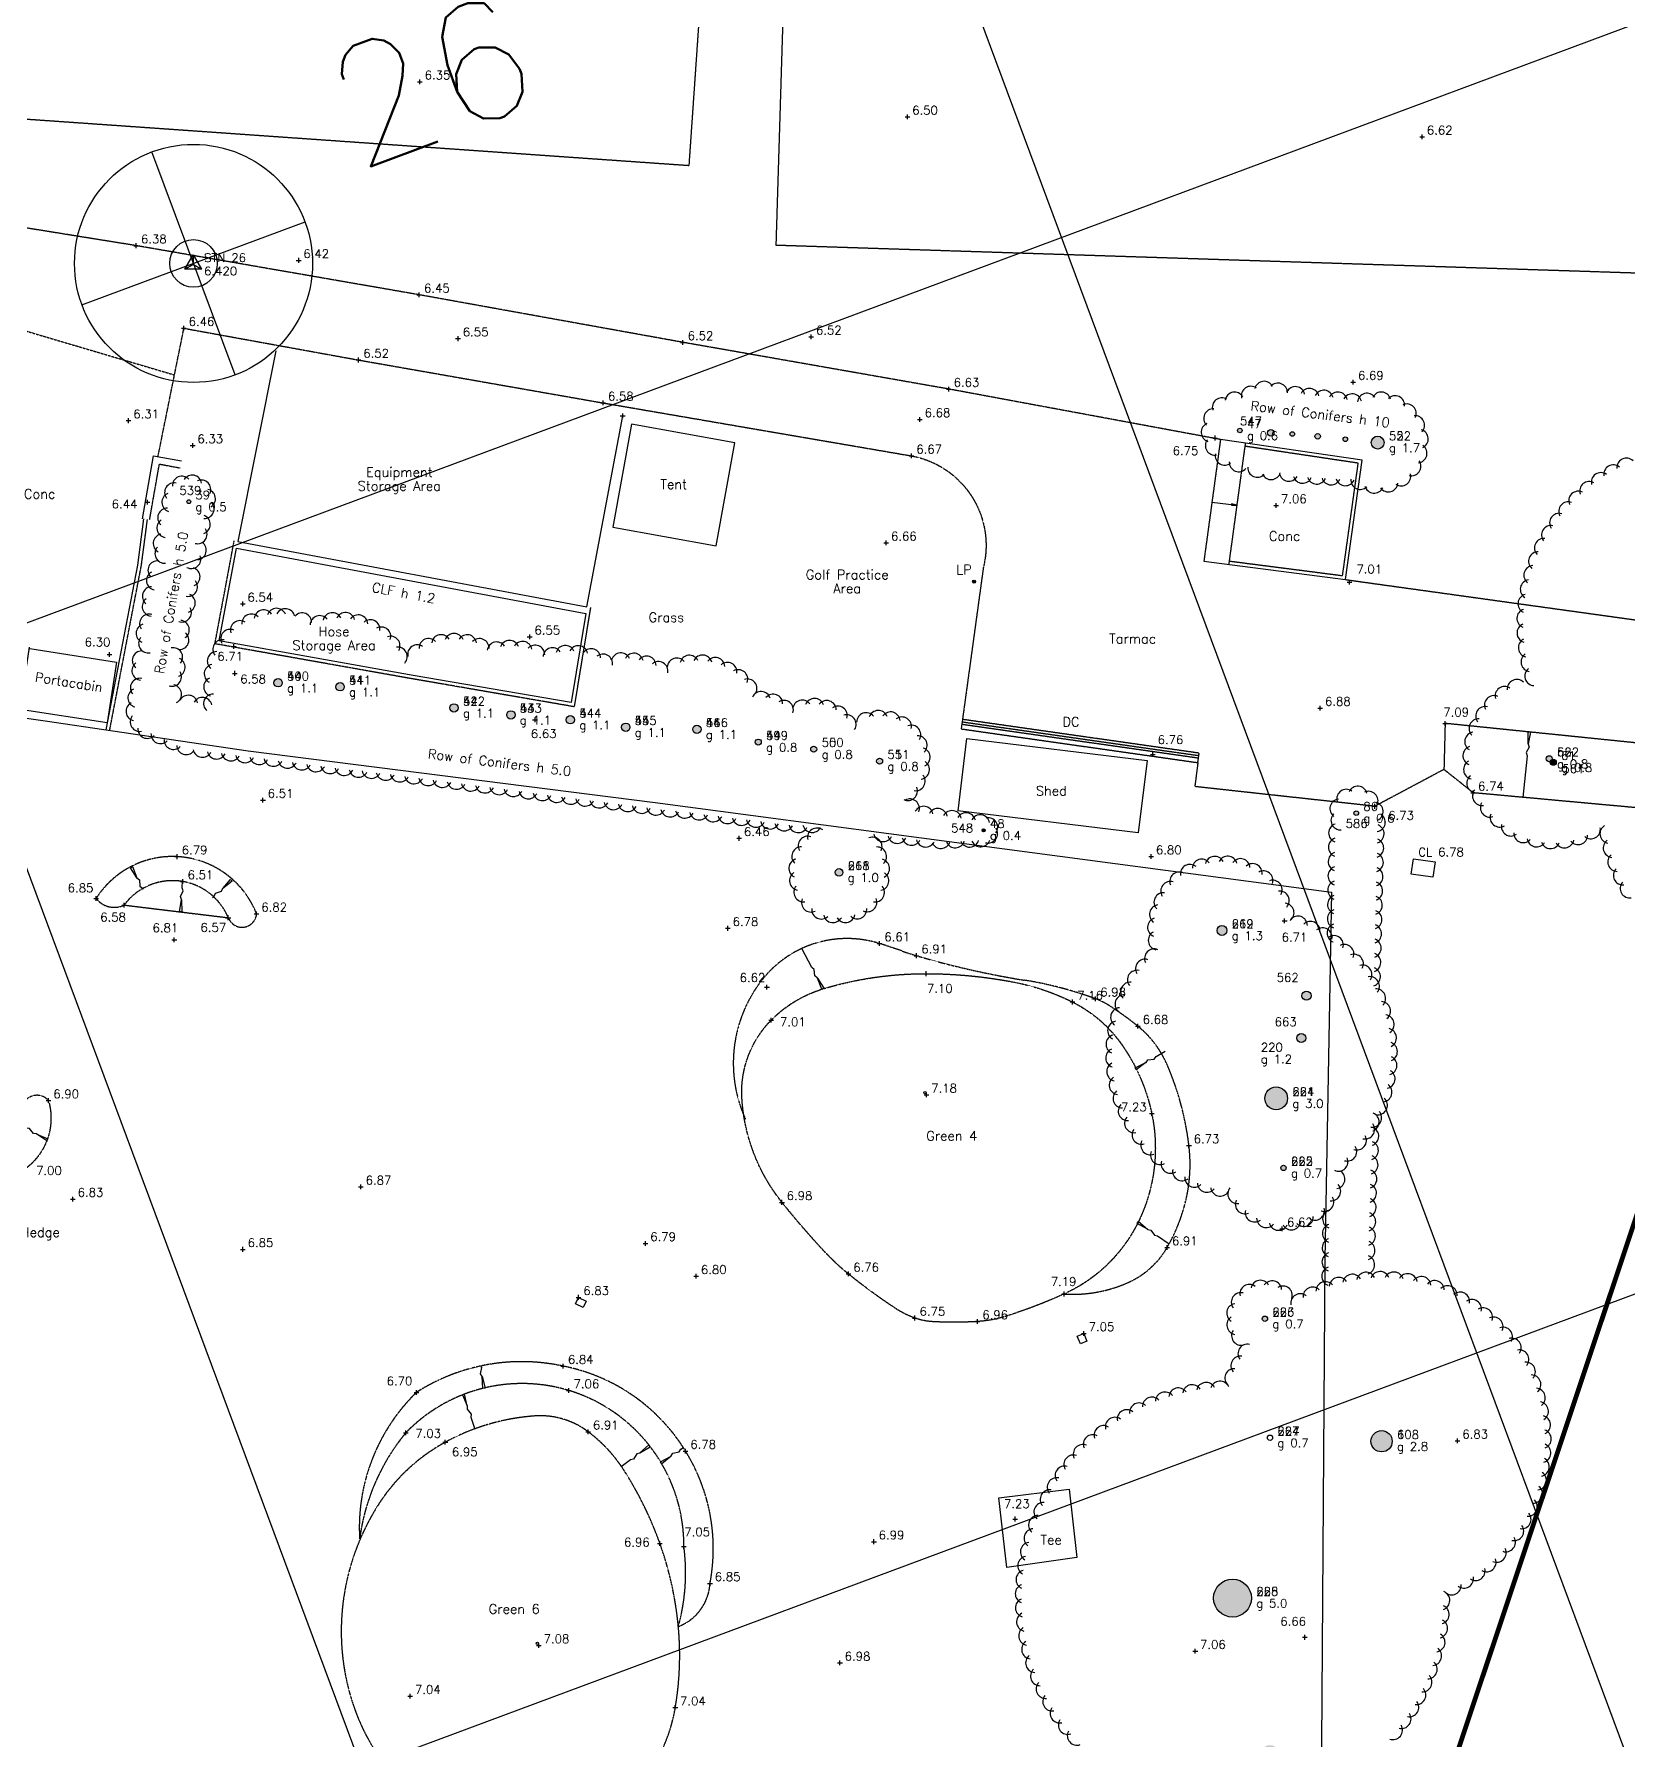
# Model space of a CAD drawing. Extents: x -4000 to 590500, y -6503 to 470250.
# Drawn here: x 92764 to 159735, y 114354 to 186013 of the extents above; entities that cross this region are included whole.
import ezdxf
from ezdxf.enums import TextEntityAlignment as Align

# ---------------------------------------------------------------- set-up
doc = ezdxf.new("R2010")
doc.units = 0
doc.header["$LTSCALE"] = 0.0508
doc.linetypes.add('DASHED', pattern=[19.05, 12.7, -6.35])
for name, color, linetype in [('BOUNDARY', 30, 'CONTINUOUS'), ('BUILDING', 34, 'CONTINUOUS'), ('CONTROL', 1, 'CONTINUOUS'), ('DETAIL', 5, 'CONTINUOUS'), ('GIRTHTEXT', 4, 'CONTINUOUS'), ('GRID', 253, 'CONTINUOUS'), ('LEVEL', 1, 'CONTINUOUS'), ('OLDNUMBERS', 7, 'CONTINUOUS'), ('ROAD', 4, 'CONTINUOUS'), ('SERVICE', 1, 'CONTINUOUS'), ('SPORTS_PITCH', 5, 'DASHED'), ('STAIRS', 2, 'CONTINUOUS'), ('TEXT', 7, 'CONTINUOUS'), ('VEGETATION', 3, 'CONTINUOUS'), ('WATER', 6, 'CONTINUOUS')]:
    doc.layers.add(name, color=color, linetype=linetype)
doc.styles.add('ROMANS', font='Romans.shx')

msp = doc.modelspace()

# ---------------------------------------------------------------- hatches: boundary and pattern name
at = {"layer": 'SERVICE', "linetype": 'Continuous'}
h = msp.add_hatch(color=256, dxfattribs=at)
edge = h.paths.add_edge_path()
edge.add_arc((132262, 163011), 60, 0, 360)
at = {"layer": 'VEGETATION', "linetype": 'Continuous'}
h = msp.add_hatch(color=256, dxfattribs=at)
edge = h.paths.add_edge_path()
edge.add_arc((105623, 158593), 175, 0, 360)
edge = h.paths.add_edge_path()
edge.add_arc((103016, 158761), 175, 0, 360)
edge = h.paths.add_edge_path()
edge.add_arc((120616, 156808), 175, 0, 360)
edge = h.paths.add_edge_path()
edge.add_arc((117625, 156895), 175, 0, 360)
edge = h.paths.add_edge_path()
edge.add_arc((115297, 157208), 175, 0, 360)
edge = h.paths.add_edge_path()
edge.add_arc((112798, 157413), 175, 0, 360)
edge = h.paths.add_edge_path()
edge.add_arc((110407, 157708), 175, 0, 360)
edge = h.paths.add_edge_path()
edge.add_arc((125526, 155974), 127, 0, 360)
edge = h.paths.add_edge_path()
edge.add_arc((123193, 156270), 127, 0, 360)
edge = h.paths.add_edge_path()
edge.add_arc((128293, 155470), 127, 0, 360)
edge = h.paths.add_edge_path()
edge.add_arc((126588, 150798), 159, 0, 360)
edge = h.paths.add_edge_path()
edge.add_arc((144730, 169263), 134, 0, 360)
edge = h.paths.add_edge_path()
edge.add_arc((143431, 169362), 95.5, 0, 360)
edge = h.paths.add_edge_path()
edge.add_arc((146701, 169114), 115, 0, 360)
edge = h.paths.add_edge_path()
edge.add_arc((145631, 169215), 95.5, 0, 360)
edge = h.paths.add_edge_path()
edge.add_arc((147861, 168993), 95.5, 0, 360)
edge = h.paths.add_edge_path()
edge.add_arc((149222, 168854), 271, 0, 360)
edge = h.paths.add_edge_path()
edge.add_arc((162695, 161233), 477, 0, 360)
edge = h.paths.add_edge_path()
edge.add_arc((166069, 153746), 477, 0, 360)
edge = h.paths.add_edge_path()
edge.add_arc((156428, 155573), 127, 0, 360)
edge = h.paths.add_edge_path()
edge.add_arc((168741, 168648), 95.5, 0, 360)
edge = h.paths.add_edge_path()
edge.add_arc((171165, 161682), 111, 0, 360)
edge = h.paths.add_edge_path()
edge.add_arc((179120, 166349), 446, 0, 360)
edge = h.paths.add_edge_path()
edge.add_arc((183864, 169482), 446, 0, 360)
edge = h.paths.add_edge_path()
edge.add_arc((178601, 160756), 127, 0, 360)
edge = h.paths.add_edge_path()
edge.add_arc((177032, 153405), 159, 0, 360)
edge = h.paths.add_edge_path()
edge.add_arc((149385, 126899), 446, 0, 360)
edge = h.paths.add_edge_path()
edge.add_arc((144484, 132046), 111, 0, 360)
edge = h.paths.add_edge_path()
edge.add_arc((144957, 141305), 477, 0, 360)
edge = h.paths.add_edge_path()
edge.add_arc((146008, 143839), 191, 0, 360)
edge = h.paths.add_edge_path()
edge.add_arc((146230, 145615), 191, 0, 360)
edge = h.paths.add_edge_path()
edge.add_arc((142678, 148357), 207, 0, 360)
edge = h.paths.add_edge_path()
edge.add_arc((145263, 138383), 111, 0, 360)
edge = h.paths.add_edge_path()
edge.add_arc((148320, 153288), 95.5, 0, 360)
h = msp.add_hatch(color=256, dxfattribs=at)
edge = h.paths.add_edge_path()
edge.add_arc((89313, 156031), 191, 0, 360)
edge = h.paths.add_edge_path()
edge.add_arc((89038, 155453), 47.7, 0, 360)
edge = h.paths.add_edge_path()
edge.add_arc((99265, 166371), 79.6, 0, 360)
h = msp.add_hatch(color=256, dxfattribs=at)
edge = h.paths.add_edge_path()
edge.add_arc((156597, 155422), 127, 0, 360)
h = msp.add_hatch(color=256, dxfattribs=at)
edge = h.paths.add_edge_path()
edge.add_arc((132663, 152565), 63.7, 0, 360)
h = msp.add_hatch(color=256, dxfattribs=at)
edge = h.paths.add_edge_path()
edge.add_arc((67447, 95938), 127, 0, 360)
edge = h.paths.add_edge_path()
edge.add_arc((64553, 105790), 127, 0, 360)
edge = h.paths.add_edge_path()
edge.add_arc((62594, 112602), 127, 0, 360)
edge = h.paths.add_edge_path()
edge.add_arc((61753, 118146), 127, 0, 360)
edge = h.paths.add_edge_path()
edge.add_arc((76054, 78152), 318, 0, 360)
edge = h.paths.add_edge_path()
edge.add_arc((79442, 73825), 191, 0, 360)
edge = h.paths.add_edge_path()
edge.add_arc((82091, 65750), 318, 0, 360)
edge = h.paths.add_edge_path()
edge.add_arc((85860, 65753), 95.5, 0, 360)
edge = h.paths.add_edge_path()
edge.add_arc((95390, 56944), 127, 0, 360)
edge = h.paths.add_edge_path()
edge.add_arc((143121, 120310), 796, 0, 360)
edge = h.paths.add_edge_path()
edge.add_arc((144697, 113733), 398, 0, 360)
edge = h.paths.add_edge_path()
edge.add_arc((143899, 110021), 159, 0, 360)
edge = h.paths.add_edge_path()
edge.add_arc((148589, 107330), 446, 0, 360)
edge = h.paths.add_edge_path()
edge.add_arc((149945, 94034), 477, 0, 360)
edge = h.paths.add_edge_path()
edge.add_arc((145302, 87809), 111, 0, 360)
edge = h.paths.add_edge_path()
edge.add_arc((149995, 89694), 477, 0, 360)
edge = h.paths.add_edge_path()
edge.add_arc((150326, 86837), 47.7, 0, 360)
edge = h.paths.add_edge_path()
edge.add_arc((150188, 86150), 47.7, 0, 360)
edge = h.paths.add_edge_path()
edge.add_arc((151522, 83595), 79.6, 0, 360)
edge = h.paths.add_edge_path()
edge.add_arc((147474, 74929), 102, 0, 360)
edge = h.paths.add_edge_path()
edge.add_arc((154314, 67894), 191, 0, 360)
edge = h.paths.add_edge_path()
edge.add_arc((150878, 66498), 95.5, 0, 360)
edge = h.paths.add_edge_path()
edge.add_arc((152290, 56804), 127, 0, 360)

# ---------------------------------------------------------------- linework, layer by layer
at = {"layer": 'BOUNDARY', "linetype": 'Continuous', "flags": 128}
msp.add_lwpolyline([(53179, 182379), (53830, 182923), (53915, 173450), (54138, 162603), (61584, 161537), (67500, 160838), (93225, 157164), (101764, 155897), (118861, 153732), (130055, 152249), (147287, 149961), (147000, 134542), (146803, 106015), (146719, 95528), (147037, 88786), (156505, 56088), (158628, 45902), (159049, 42804), (159728, 36615), (155246, 28255), (150411, 20539), (143179, 15181), (141171, 19761)], dxfattribs=at)
at = {"layer": 'BUILDING', "linetype": 'Continuous', "flags": 128}
for points in [[(92588, 160198), (96232, 159630), (95834, 157074), (92179, 157644), (92577, 160265)], [(131588, 153383), (131960, 156422), (139528, 155497), (139156, 152458), (131585, 153383)]]:
    msp.add_lwpolyline(points, dxfattribs=at)
at = {"layer": 'CONTROL', "linetype": 'Continuous', "flags": 128}
for points in [[(101207, 171695), (97717, 181067)], [(94776, 174636), (104148, 178126)], [(99448, 176341), (99448, 176741), (99794, 176141), (99448, 176341), (99102, 176141), (99448, 176741), (99448, 176341), (99794, 176141), (99102, 176141), (99448, 176341)]]:
    msp.add_lwpolyline(points, dxfattribs=at)
at = {"layer": 'CONTROL', "linetype": 'Continuous'}
for radius in [5000, 1000]:
    msp.add_circle((99462, 176381), radius, dxfattribs=at)
at = {"layer": 'DETAIL', "linetype": 'Continuous', "flags": 128}
for points in [[(102921, 172702), (101320, 164700), (115996, 161957), (117496, 169977)], [(148573, 168113), (142615, 168983)], [(147874, 163098), (148573, 168113)], [(141917, 163865), (147874, 163098)]]:
    msp.add_lwpolyline(points, dxfattribs=at)
at = {"layer": 'DETAIL', "flags": 128}
for points in [[(117396, 169977), (117596, 169977)], [(117496, 169877), (117496, 170077)], [(155546, 156197), (155545, 156189), (155583, 156061), (155458, 155827), (155496, 155699), (155321, 153950)], [(97083, 150573), (97087, 150566), (97188, 150480), (97213, 150216), (97315, 150130), (97335, 150090)], [(98952, 149648), (98952, 149656), (98911, 149782), (99027, 150021), (98986, 150147), (99005, 150427)], [(100688, 150124), (100682, 150119), (100626, 149998), (100378, 149904), (100322, 149784), (100267, 149732)], [(125677, 146357), (125673, 146364), (125572, 146450), (125547, 146715), (125446, 146801), (125028, 147602)], [(139481, 142806), (139488, 142810), (139568, 142916), (139830, 142957), (139910, 143063), (140296, 143294)], [(92882, 139806), (92874, 139810), (92743, 139825), (92576, 140032), (92444, 140047), (92269, 140144)], [(139554, 135806), (139561, 135801), (139691, 135774), (139839, 135554), (139969, 135527), (140462, 135195)], [(111587, 129617), (111586, 129625), (111517, 129738), (111576, 129997), (111537, 130061)], [(110962, 128384), (110965, 128376), (110956, 128244), (111128, 128041), (111119, 127909), (111286, 127401)], [(118221, 126410), (118215, 126405), (118086, 126373), (117947, 126147), (117819, 126114), (117432, 125829)], [(119530, 126276), (119536, 126281), (119609, 126392), (119868, 126450), (119941, 126561), (120046, 126633)]]:
    msp.add_lwpolyline(points, dxfattribs=at)
at = {"layer": 'DETAIL', "linetype": 'Continuous', "flags": 128}
for points in [[(117085, 165297), (121429, 164518), (122205, 168849), (117861, 169628)], [(115951, 161680), (115332, 157929), (108699, 159073), (100538, 160521), (101268, 164425)], [(136257, 124893), (136580, 122015), (133638, 121595), (133296, 124517)]]:
    msp.add_lwpolyline(points, close=True, dxfattribs=at)
at = {"layer": 'DETAIL', "linetype": 'DASHED', "flags": 128}
for points in [[(142615, 168983), (141917, 163865)], [(143659, 168849), (142960, 163730)], [(148404, 167987), (143637, 168700)], [(147746, 163266), (148404, 167987)], [(108673, 158925), (100363, 160400), (101172, 164728)], [(142980, 163879), (147746, 163266)], [(116144, 161932), (115456, 157755), (108673, 158925)], [(264545, 141446), (254891, 142726), (238970, 146278), (237324, 146610), (218675, 148444), (205708, 149999), (188901, 150620), (173984, 152239), (153240, 154140), (152005, 155120)], [(96545, 149425), (100924, 148894)]]:
    msp.add_lwpolyline(points, dxfattribs=at)
at = {"layer": 'DETAIL', "flags": 128}
for points in [[(155546, 156197), (155546, 156699), (155645, 156689)], [(97083, 150573), (96808, 150994), (96897, 151040)], [(100688, 150124), (101020, 150501), (101088, 150428)], [(98952, 149648), (98968, 149146), (98868, 149152)], [(125677, 146357), (125953, 145937), (125864, 145891)], [(139481, 142806), (139077, 142507), (139026, 142593)], [(92882, 139806), (93343, 139608), (93295, 139520)], [(139554, 135806), (139112, 136044), (139168, 136127)], [(111587, 129617), (111716, 129131), (111618, 129115)], [(110962, 128384), (110853, 128874), (110759, 128843)], [(118221, 126410), (118654, 126666), (118595, 126747)], [(119530, 126276), (119147, 125950), (119090, 126033)]]:
    msp.add_lwpolyline(points, close=True, dxfattribs=at)
at = {"layer": 'DETAIL', "linetype": 'DASHED', "flags": 128}
for points in [[(100924, 148894, 0.803197), (102114, 149057, 0.612707), (95369, 149701, 0.350845), (96545, 149425)], [(114992, 130054, 0.19844), (108828, 128949, 0.218188), (106443, 122799)], [(119835, 119116, 0.296418), (121166, 120928, 0.412164), (114992, 130054, 0.412164)], [(119835, 119116, 0.100538), (120068, 122477, 0.676048), (108381, 127254, 0.14092), (106443, 122799)]]:
    msp.add_lwpolyline(points, format="xyb", dxfattribs=at)
at = {"layer": 'DETAIL', "linetype": 'DASHED'}
msp.add_lwpolyline([(122651, 140438, -0.276451), (123311, 146231, -0.315268), (128288, 147808, -0.008404), (129223, 147498, 0.01267), (129844, 147298, 0.03176), (134386, 146267, -0.048177), (137360, 145488, -0.055424), (137973, 145182, -0.026206), (139144, 144335, -0.1225), (140384, 142699, -0.071227), (141291, 139322, -0.083022), (141193, 137159, -0.079015), (140373, 135037, -0.156484), (138754, 133577, -0.122697), (136044, 133086)], format="xyb", dxfattribs=at)
at = {"layer": 'DETAIL', "linetype": 'DASHED', "flags": 128}
for points in [[(124190, 136936, -0.154948), (122507, 141314, -0.212256), (123734, 144586, -0.126231), (125932, 145912, -0.07342), (130254, 146542, -0.047425), (133954, 146184, -0.068493), (136396, 145353, -0.122762), (138444, 143597, -0.102924), (139727, 140662, -0.166412), (139168, 136127, -0.174936), (136044, 133086, -0.029432), (133626, 132157, -0.061535), (132405, 131929, -0.029463), (130520, 131923, -0.072759), (129769, 132076, -0.060192), (128935, 132496, -0.02315), (126983, 133928, -0.035739), (125956, 134887, -0.018536)], [(92461, 138397, -0.242627), (88550, 138151, -0.977854), (88984, 139036, 0.697911), (92284, 140685, -0.807252), (93368, 141210, -0.307002)], [(108271, 112420, 0.107308), (111262, 110483, 0.129343), (114217, 110176, 0.160206), (117806, 112005, 0.154748), (119708, 115708, 0.065373), (119835, 119116, 0.06232), (119061, 122608, 0.057316), (117547, 125687, 0.089602), (116043, 127300, 0.180774), (113784, 127960, 0.106825), (110042, 126858, 0.125807), (107237, 124248, 0.110884), (105751, 120178, 0.111291), (106148, 115897, 0.117601)]]:
    msp.add_lwpolyline(points, format="xyb", close=True, dxfattribs=at)
at = {"layer": 'DETAIL', "linetype": 'Continuous'}
for centre in [(130198, 141542), (113911, 118409)]:
    msp.add_circle(centre, 50, dxfattribs=at)
at = {"layer": 'DETAIL', "linetype": 'DASHED'}
msp.add_arc((98583, 147909), 2540, 22.81762, 143.35953, dxfattribs=at)
at = {"layer": 'GRID', "linetype": 'Continuous', "flags": 128}
for points in [[(202020, 0), (28875, 465000)], [(148666, 0), (0, 399259)], [(0, 126860), (535000, 326070)], [(0, 73506), (535000, 272716)]]:
    msp.add_lwpolyline(points, dxfattribs=at)
at = {"layer": 'LEVEL', "flags": 128}
for points in [[(108873, 184012), (109073, 184012)], [(108973, 183912), (108973, 184112)], [(129360, 182534), (129560, 182534)], [(129460, 182434), (129460, 182634)], [(150986, 181698), (151186, 181698)], [(151086, 181598), (151086, 181798)], [(96957, 177125), (97157, 177125)], [(97057, 177025), (97057, 177225)], [(103781, 176508), (103981, 176508)], [(103881, 176408), (103881, 176608)], [(108850, 175060), (109050, 175060)], [(108950, 174960), (108950, 175160)], [(98960, 173657), (99160, 173657)], [(99060, 173557), (99060, 173757)], [(110478, 173221), (110678, 173221)], [(110578, 173121), (110578, 173321)], [(119926, 173063), (120126, 173063)], [(120026, 172963), (120026, 173163)], [(125314, 173298), (125514, 173298)], [(125414, 173198), (125414, 173398)], [(106293, 172324), (106493, 172324)], [(106393, 172224), (106393, 172424)], [(148090, 171396), (148290, 171396)], [(148190, 171296), (148190, 171496)], [(116674, 170420), (116674, 170620)], [(131101, 171101), (131301, 171101)], [(131201, 171001), (131201, 171201)], [(96733, 169675), (96733, 169875)], [(116574, 170520), (116774, 170520)], [(129984, 169728), (129984, 169928)], [(96633, 169775), (96833, 169775)], [(129884, 169828), (130084, 169828)], [(142391, 168946), (142391, 169146)], [(99327, 168729), (99527, 168729)], [(99427, 168629), (99427, 168829)], [(142291, 169046), (142491, 169046)], [(129534, 168295), (129734, 168295)], [(129634, 168195), (129634, 168395)], [(97432, 166350), (97632, 166350)], [(97532, 166250), (97532, 166450)], [(144954, 166111), (144954, 166311)], [(144854, 166211), (145054, 166211)], [(128472, 164641), (128672, 164641)], [(128572, 164541), (128572, 164741)], [(147933, 162986), (148133, 162986)], [(148033, 162886), (148033, 163086)], [(101430, 162075), (101630, 162075)], [(101530, 161975), (101530, 162175)], [(113489, 160694), (113689, 160694)], [(113589, 160594), (113589, 160794)], [(95834, 159954), (96034, 159954)], [(95934, 159854), (95934, 160054)], [(101055, 160286), (101255, 160286)], [(101155, 160186), (101155, 160386)], [(101102, 159158), (101302, 159158)], [(101202, 159058), (101202, 159258)], [(146706, 157701), (146906, 157701)], [(146806, 157601), (146806, 157801)], [(113712, 157207), (113912, 157207)], [(113812, 157107), (113812, 157307)], [(151954, 157056), (152154, 157056)], [(152054, 156956), (152054, 157156)], [(139675, 155750), (139875, 155750)], [(139775, 155650), (139775, 155850)], [(153140, 154140), (153340, 154140)], [(153240, 154040), (153240, 154240)], [(102282, 153835), (102482, 153835)], [(102382, 153735), (102382, 153935)], [(149003, 153574), (149203, 153574)], [(149103, 153474), (149103, 153674)], [(122288, 152230), (122488, 152230)], [(122388, 152130), (122388, 152330)], [(98669, 151458), (98869, 151458)], [(98769, 151358), (98769, 151558)], [(139600, 151462), (139800, 151462)], [(139700, 151362), (139700, 151562)], [(99011, 150313), (99011, 150513)], [(95369, 149601), (95369, 149801)], [(98911, 150413), (99111, 150413)], [(95269, 149701), (95469, 149701)], [(96445, 149425), (96645, 149425)], [(96545, 149325), (96545, 149525)], [(102014, 149057), (102214, 149057)], [(102114, 148957), (102114, 149157)], [(100824, 148894), (101024, 148894)], [(100924, 148794), (100924, 148994)], [(121813, 148449), (122013, 148449)], [(121913, 148349), (121913, 148549)], [(145212, 148759), (145412, 148759)], [(145312, 148659), (145312, 148859)], [(98556, 147969), (98756, 147969)], [(98656, 147869), (98656, 148069)], [(128188, 147808), (128388, 147808)], [(128288, 147708), (128288, 147908)], [(129744, 147298), (129944, 147298)], [(129844, 147198), (129844, 147398)], [(130154, 146542), (130354, 146542)], [(130254, 146442), (130254, 146642)], [(123459, 145972), (123659, 145972)], [(123559, 145872), (123559, 146072)], [(137260, 145488), (137460, 145488)], [(137360, 145388), (137360, 145588)], [(136296, 145353), (136496, 145353)], [(136396, 145253), (136396, 145453)], [(123634, 144586), (123834, 144586)], [(123734, 144486), (123734, 144686)], [(139044, 144335), (139244, 144335)], [(139144, 144235), (139144, 144435)], [(93268, 141210), (93468, 141210)], [(93368, 141110), (93368, 141310)], [(130160, 141451), (130360, 141451)], [(130260, 141351), (130260, 141551)], [(139627, 140662), (139827, 140662)], [(139727, 140562), (139727, 140762)], [(141191, 139322), (141391, 139322)], [(141291, 139222), (141291, 139422)], [(106494, 137485), (106494, 137685)], [(94293, 137074), (94493, 137074)], [(94393, 136974), (94393, 137174)], [(106394, 137585), (106594, 137585)], [(124090, 136936), (124290, 136936)], [(124190, 136836), (124190, 137036)], [(145108, 135822), (145308, 135822)], [(145208, 135722), (145208, 135922)], [(101436, 134962), (101636, 134962)], [(101536, 134862), (101536, 135062)], [(118352, 135211), (118552, 135211)], [(118452, 135111), (118452, 135311)], [(140273, 135037), (140473, 135037)], [(140373, 134937), (140373, 135137)], [(126983, 133828), (126983, 134028)], [(120481, 133830), (120681, 133830)], [(120581, 133730), (120581, 133930)], [(126883, 133928), (127083, 133928)], [(115540, 132945), (115740, 132945)], [(115640, 132845), (115640, 133045)], [(135944, 133086), (136144, 133086)], [(136044, 132986), (136044, 133186)], [(129669, 132076), (129869, 132076)], [(129769, 131976), (129769, 132176)], [(132305, 131929), (132505, 131929)], [(132405, 131829), (132405, 132029)], [(136774, 131429), (136974, 131429)], [(136874, 131329), (136874, 131529)], [(114892, 130054), (115092, 130054)], [(114992, 129954), (114992, 130154)], [(108828, 128849), (108828, 129049)], [(115130, 129032), (115330, 129032)], [(115230, 128932), (115230, 129132)], [(108728, 128949), (108928, 128949)], [(108281, 127254), (108481, 127254)], [(108381, 127154), (108381, 127354)], [(109942, 126858), (110142, 126858)], [(110042, 126758), (110042, 126958)], [(115943, 127300), (116143, 127300)], [(116043, 127200), (116043, 127400)], [(152477, 126917), (152677, 126917)], [(152577, 126817), (152577, 127017)], [(120038, 126487), (120238, 126487)], [(120138, 126387), (120138, 126587)], [(133891, 123633), (134091, 123633)], [(133991, 123533), (133991, 123733)], [(118961, 122608), (119161, 122608)], [(119061, 122508), (119061, 122708)], [(120068, 122377), (120068, 122577)], [(127955, 122680), (128155, 122680)], [(128055, 122580), (128055, 122780)], [(119968, 122477), (120168, 122477)], [(121066, 120928), (121266, 120928)], [(121166, 120828), (121166, 121028)], [(113872, 118318), (114072, 118318)], [(113972, 118218), (113972, 118418)], [(146055, 118663), (146255, 118663)], [(146155, 118563), (146155, 118763)], [(126527, 117587), (126727, 117587)], [(126627, 117487), (126627, 117687)], [(141458, 118082), (141658, 118082)], [(141558, 117982), (141558, 118182)], [(108466, 116188), (108666, 116188)], [(108566, 116088), (108566, 116288)], [(119608, 115708), (119808, 115708)], [(119708, 115608), (119708, 115808)]]:
    msp.add_lwpolyline(points, dxfattribs=at)
at = {"layer": 'ROAD', "linetype": 'DASHED', "flags": 128}
for points in [[(147874, 163098), (161376, 161222), (163675, 159284), (174256, 158134), (189607, 156685), (216207, 154245), (238772, 152124), (243630, 152662), (245040, 153425), (256066, 160837), (262025, 166682), (270493, 174148), (276207, 180735), (278292, 183498), (280460, 188061), (284166, 198284), (284858, 200817), (285174, 203813), (285141, 211036), (285116, 217975), (285155, 223139), (289257, 223134), (309589, 223135), (309554, 237700), (310469, 239903), (310355, 240068)], [(142615, 168983), (131201, 171101), (120026, 173063), (108950, 175060), (97057, 177125), (86232, 178866), (74529, 181068), (63133, 183018), (53944, 184579)], [(89848, 174302), (98664, 171696)], [(97617, 165603), (98029, 167952), (98896, 167789)], [(97271, 163681), (97528, 165629)], [(95939, 156761), (97269, 163673)], [(255699, 147878), (238593, 149440), (221124, 151084), (207180, 152286), (189377, 153887), (179498, 154773), (178083, 154469), (163082, 155930), (152054, 157056), (152005, 155120), (149103, 153574)], [(141665, 155409), (141536, 154402)], [(149103, 153574), (141536, 154402)]]:
    msp.add_lwpolyline(points, dxfattribs=at)
msp.add_lwpolyline([(97971, 168268), (99060, 173657), (106393, 172324), (116674, 170520), (129634, 168295, -0.432828), (132649, 163596), (131774, 157223)], format="xyb", dxfattribs=at)
at = {"layer": 'ROAD', "linetype": 'Continuous', "flags": 128}
for points in [[(97322, 165654), (97786, 168303), (98951, 168084)], [(97122, 163701), (97379, 165648)], [(95791, 156783), (97122, 163701)]]:
    msp.add_lwpolyline(points, dxfattribs=at)
at = {"layer": 'ROAD', "linetype": 'DASHED', "flags": 128}
msp.add_lwpolyline([(141665, 155409), (141721, 155805), (131774, 157223), (131717, 156827)], close=True, dxfattribs=at)
at = {"layer": 'SERVICE', "linetype": 'DASHED', "flags": 128}
for points in [[(131745, 157025), (141693, 155607)], [(131759, 157124), (141707, 155706)]]:
    msp.add_lwpolyline(points, dxfattribs=at)
at = {"layer": 'SERVICE', "linetype": 'Continuous', "flags": 128}
for points in [[(150728, 151370), (151638, 151236), (151544, 150593), (150633, 150727)], [(115640, 132945), (115963, 132786), (115830, 132517), (115507, 132677)], [(136874, 131429), (137006, 131104), (136728, 130992), (136596, 131316)]]:
    msp.add_lwpolyline(points, close=True, dxfattribs=at)
at = {"layer": 'SERVICE', "linetype": 'Continuous'}
msp.add_circle((132262, 163011), 60, dxfattribs=at)
at = {"layer": 'SPORTS_PITCH', "linetype": 'DASHED', "flags": 128}
for points in [[(120276, 180484), (57095, 184905), (63702, 281668), (126941, 277052), (120276, 180484)], [(123947, 177139), (126036, 245398), (250846, 241440), (248585, 173109)]]:
    msp.add_lwpolyline(points, close=True, dxfattribs=at)
at = {"layer": 'STAIRS', "flags": 128}
for points in [[(142257, 166355), (143300, 166220)], [(143083, 166256), (143111, 166218)], [(143084, 166270), (143124, 166218)], [(143092, 166276), (143137, 166219)], [(143108, 166272), (143149, 166219)], [(143124, 166267), (143162, 166219)], [(143140, 166263), (143174, 166219)], [(143156, 166259), (143187, 166219)], [(143172, 166254), (143199, 166219)], [(143188, 166250), (143212, 166219)], [(143079, 166228), (143086, 166218)], [(143081, 166242), (143099, 166218)], [(143204, 166246), (143224, 166219)], [(143220, 166241), (143237, 166219)], [(143236, 166237), (143249, 166219)], [(143252, 166233), (143262, 166219)], [(143268, 166228), (143275, 166219)]]:
    msp.add_lwpolyline(points, dxfattribs=at)
msp.add_lwpolyline([(143300, 166220), (143085, 166278), (143078, 166218)], close=True, dxfattribs=at)
at = {"layer": 'VEGETATION', "linetype": 'Continuous'}
for centre, radius in [((143431, 169362), 95.5), ((144730, 169263), 134), ((145631, 169215), 95.5), ((146701, 169114), 115), ((149222, 168854), 271), ((147861, 168993), 95.5), ((99265, 166371), 79.6), ((103016, 158761), 175), ((105623, 158593), 175), ((110407, 157708), 175), ((112798, 157413), 175), ((115297, 157208), 175), ((117625, 156895), 175), ((120616, 156808), 175), ((123193, 156270), 127), ((125526, 155974), 127), ((128293, 155470), 127), ((156428, 155573), 127), ((156597, 155422), 127), ((148320, 153288), 95.5), ((132663, 152565), 63.7), ((126588, 150798), 159), ((142678, 148357), 207), ((146230, 145615), 191), ((146008, 143839), 191), ((144957, 141305), 477), ((145263, 138383), 111), ((144484, 132046), 111), ((144697, 127048), 111), ((149385, 126899), 446), ((143121, 120310), 796)]:
    msp.add_circle(centre, radius, dxfattribs=at)
for centre, start, end in [((144444, 171027), 27.06437, 166.33611), ((145028, 170953), 359.37207, 138.6438), ((142672, 170331), 58.44105, 197.71278), ((143209, 170573), 30.74874, 170.02047), ((143893, 170820), 54.75668, 194.02841), ((145762, 170803), 13.13293, 152.40466), ((146358, 170727), 13.13293, 152.40466), ((146954, 170652), 13.13293, 152.40466), ((147551, 170576), 13.13293, 152.40466), ((148147, 170501), 13.13293, 152.40466), ((148774, 170525), 35.36413, 174.63586), ((149373, 170578), 15.36413, 154.63586), ((149953, 170422), 355.36413, 134.63586), ((142309, 169867), 86.13336, 225.40509), ((150445, 170077), 335.36413, 114.63586), ((150790, 169585), 315.36413, 94.63586), ((142203, 169288), 113.82566, 253.09739), ((150946, 169005), 295.36413, 74.63586), ((142378, 168726), 141.51797, 280.7897), ((150893, 168406), 275.36413, 54.63586), ((142794, 168309), 169.21028, 308.48201), ((143384, 168030), 178.83422, 318.10595), ((144161, 167797), 176.8016, 316.07333), ((150639, 167861), 255.36413, 34.63586), ((159120, 167518), 49.99554, 189.26727), ((159667, 167799), 45.12095, 184.39268), ((98648, 166763), 77.93664, 217.20837), ((98978, 167043), 43.50527, 182.777), ((99408, 167087), 9.0739, 148.34563), ((99788, 166881), 334.64253, 113.91426), ((144742, 167698), 204.49391, 343.76564), ((145487, 167629), 190.73305, 330.00478), ((146065, 167545), 197.06964, 336.34137), ((146665, 167511), 197.06964, 336.34137), ((147265, 167476), 197.06964, 336.34137), ((147865, 167442), 197.06964, 336.34137), ((148490, 167286), 175.36413, 314.63586), ((149071, 167130), 195.36413, 334.63586), ((149670, 167182), 215.36413, 354.63586), ((150214, 167436), 235.36413, 14.63586), ((158108, 166821), 59.74471, 199.01644), ((158599, 167191), 54.87013, 194.14186), ((98535, 166345), 112.36802, 251.63975), ((99929, 166067), 265.77978, 45.05151), ((99985, 166496), 300.21115, 79.48288), ((157228, 165964), 69.49389, 208.76562), ((157650, 166411), 64.6193, 203.89103), ((98324, 165266), 123.22123, 262.49296), ((98357, 165697), 88.78986, 228.06159), ((99767, 165416), 289.35794, 68.62967), ((156845, 165482), 74.36847, 213.64021), ((98170, 164614), 102.55696, 241.82869), ((99631, 165005), 254.92657, 34.1983), ((156210, 164430), 84.11765, 223.38938), ((156506, 164970), 79.24306, 218.51479), ((98240, 164187), 136.98833, 276.26006), ((99371, 163962), 241.15946, 20.43119), ((99600, 164328), 275.59084, 54.86257), ((155962, 163868), 88.99224, 228.26397), ((97886, 163060), 119.19606, 258.46779), ((97949, 163488), 84.76469, 224.03642), ((99337, 163211), 293.38311, 72.65484), ((155763, 163286), 93.86682, 233.13855), ((97713, 162399), 92.34169, 231.61342), ((99231, 162792), 258.95174, 38.22347), ((155613, 162689), 98.74141, 238.01314), ((97707, 161967), 126.77306, 266.04479), ((99136, 162115), 285.8061, 65.07784), ((155515, 162082), 103.616, 242.88773), ((97597, 161244), 73.17026, 212.44199), ((98975, 161713), 251.37473, 30.64646), ((98886, 160986), 304.97753, 84.24926), ((101415, 160973), 56.27033, 195.54206), ((101889, 161248), 44.74126, 184.01299), ((102409, 161423), 33.21219, 172.48392), ((102953, 161491), 21.68311, 160.95484), ((103323, 161474), 13.90625, 153.17798), ((104027, 161298), 358.62496, 137.8967), ((104763, 161184), 38.71864, 177.99037), ((105298, 161304), 27.18957, 166.4613), ((105847, 161314), 15.6605, 154.93223), ((106386, 161214), 4.13142, 143.40315), ((106895, 161009), 352.60235, 131.87408), ((155469, 161469), 108.49059, 247.76232), ((97449, 160837), 107.60164, 246.87337), ((97557, 160419), 142.03301, 281.30474), ((98866, 160554), 270.54616, 49.81789), ((100676, 160169), 79.32848, 218.60021), ((101005, 160608), 67.79941, 207.07114), ((107352, 160706), 341.07328, 120.34501), ((107739, 160318), 329.5442, 108.81593), ((109342, 160222), 43.31098, 182.58271), ((109866, 160384), 31.7819, 171.05364), ((110412, 160438), 20.25283, 159.52456), ((110958, 160382), 8.72376, 147.99549), ((111481, 160218), 357.19468, 136.46641), ((112744, 160143), 21.48763, 160.75936), ((155475, 160854), 113.36517, 252.6369), ((155533, 160242), 118.23976, 257.51149), ((97290, 159702), 91.00518, 230.27691), ((98604, 159838), 321.57399, 100.84572), ((100442, 159673), 90.85755, 230.12928), ((108041, 159860), 318.01513, 97.28686), ((108861, 159958), 54.84005, 194.11178), ((112200, 160077), 33.01671, 172.28844), ((113291, 160099), 9.95856, 149.23029), ((113818, 159946), 358.42949, 137.70122), ((114547, 159833), 36.30548, 175.57721), ((115087, 159930), 24.77641, 164.04814), ((115635, 159917), 13.24733, 152.51906), ((116170, 159795), 1.71826, 140.98999), ((116669, 159568), 350.18918, 129.46092), ((117416, 159618), 24.76365, 164.03538), ((117964, 159604), 13.23458, 152.50631), ((118499, 159482), 1.7055, 140.97723), ((119768, 159403), 38.45709, 177.72882), ((120303, 159521), 26.92802, 166.19975), ((120852, 159528), 15.39895, 154.67068), ((121391, 159426), 3.86987, 143.1416), ((155643, 159637), 123.11435, 262.38608), ((97274, 159270), 125.43655, 264.70828), ((98557, 159014), 252.71125, 31.98298), ((98708, 159419), 287.14262, 66.41435), ((100312, 159140), 102.38663, 241.65836), ((118998, 159255), 350.17643, 129.44816), ((121898, 159218), 352.3408, 131.61253), ((122354, 158913), 340.81173, 120.08346), ((155804, 159043), 127.98894, 267.26067), ((97107, 158132), 113.73856, 253.01029), ((97210, 158551), 79.30719, 218.57892), ((98559, 158282), 298.84061, 78.11234), ((100291, 158592), 113.9157, 253.18743), ((122740, 158523), 329.28265, 108.55438), ((123309, 157996), 16.51713, 155.78886), ((154555, 158205), 55.80368, 195.07541), ((155063, 158501), 45.35813, 184.62986), ((97026, 157564), 117.96132, 257.23305), ((99244, 157840), 11.77412, 151.04586), ((99838, 157751), 11.77412, 151.04586), ((100287, 157890), 88.39742, 227.66915), ((123817, 157884), 359.22352, 138.49525), ((124269, 157625), 341.92991, 121.20164), ((125041, 157635), 36.64648, 175.91821), ((125557, 157704), 19.35287, 158.6246), ((126070, 157617), 2.05926, 141.33099), ((126533, 157381), 344.76565, 124.03738), ((153740, 157364), 76.69477, 215.9665), ((154109, 157822), 66.24922, 205.52095), ((97202, 157118), 140.90791, 280.17964), ((126906, 157018), 327.47204, 106.74377), ((127725, 157105), 39.52017, 178.7919), ((128236, 157200), 22.22656, 161.49829), ((128753, 157138), 4.93295, 144.20468), ((129228, 156926), 347.63934, 126.91107), ((129619, 156582), 330.34573, 109.61746), ((153459, 156847), 87.14031, 226.41204), ((97522, 156827), 175.33928, 314.61101), ((98075, 156606), 176.25944, 315.53117), ((98623, 156361), 176.25944, 315.53117), ((129889, 156138), 313.05212, 92.32385), ((153278, 156288), 97.58586, 236.85759), ((99156, 156143), 181.58534, 320.85707), ((99838, 156034), 193.07013, 332.34186), ((100434, 155958), 193.07013, 332.34186), ((101030, 155882), 193.07013, 332.34186), ((101627, 155805), 193.07013, 332.34186), ((102223, 155729), 193.07013, 332.34186), ((102819, 155653), 193.07013, 332.34186), ((130015, 155633), 295.75851, 75.03024), ((153200, 155705), 108.0314, 247.30313), ((103415, 155576), 193.07013, 332.34186), ((104011, 155500), 193.07013, 332.34186), ((104607, 155424), 193.07013, 332.34186), ((105203, 155348), 193.07013, 332.34186), ((105799, 155271), 193.07013, 332.34186), ((106395, 155195), 193.07013, 332.34186), ((106938, 155148), 193.07013, 332.34186), ((107534, 155071), 193.07013, 332.34186), ((108130, 154995), 193.07013, 332.34186), ((108726, 154919), 193.07013, 332.34186), ((129803, 154626), 261.17129, 40.44302), ((129986, 155113), 278.4649, 57.73663), ((153230, 155117), 118.47694, 257.74867), ((153366, 154545), 128.92249, 268.19422), ((109323, 154842), 193.07013, 332.34186), ((109919, 154766), 193.07013, 332.34186), ((110515, 154690), 193.07013, 332.34186), ((111111, 154613), 193.07013, 332.34186), ((111707, 154537), 193.07013, 332.34186), ((112303, 154461), 193.07013, 332.34186), ((112899, 154385), 193.07013, 332.34186), ((113531, 154288), 193.07013, 332.34186), ((114127, 154212), 193.07013, 332.34186), ((129484, 154215), 243.87768, 23.14941), ((147901, 153887), 55.36413, 194.63586), ((148383, 154016), 15.36413, 154.63586), ((148836, 153805), 335.36413, 114.63586), ((153603, 154007), 139.36803, 278.63976), ((114723, 154136), 193.07013, 332.34186), ((115319, 154059), 193.07013, 332.34186), ((115915, 153983), 193.07013, 332.34186), ((116511, 153907), 193.07013, 332.34186), ((117108, 153830), 193.07013, 332.34186), ((117704, 153754), 193.07013, 332.34186), ((118300, 153678), 193.07013, 332.34186), ((118896, 153602), 193.07013, 332.34186), ((119492, 153525), 193.07013, 332.34186), ((120110, 153477), 193.07013, 332.34186), ((129564, 153483), 339.69181, 118.96354), ((130142, 153173), 11.77412, 151.04586), ((130736, 153083), 11.77412, 151.04586), ((131331, 152993), 11.77412, 151.04586), ((147614, 153478), 95.36413, 234.63586), ((149047, 153352), 295.36413, 74.63586), ((153934, 153521), 149.81358, 289.08531), ((120706, 153401), 193.07013, 332.34186), ((121302, 153324), 193.07013, 332.34186), ((121898, 153248), 193.07013, 332.34186), ((122494, 153172), 193.07013, 332.34186), ((123090, 153096), 193.07013, 332.34186), ((123686, 153019), 193.07013, 332.34186), ((124282, 152943), 193.07013, 332.34186), ((124878, 152867), 193.07013, 332.34186), ((125460, 152873), 193.07013, 332.34186), ((125661, 152262), 53.19929, 192.47102), ((131925, 152904), 11.77412, 151.04586), ((132519, 152814), 11.77412, 151.04586), ((132850, 152430), 254.63886, 33.91059), ((132856, 152691), 323.5016, 102.77333), ((147561, 152453), 109.48751, 248.75924), ((147658, 152980), 135.36413, 274.63586), ((149140, 152908), 278.99256, 58.26429), ((149090, 152421), 288.88772, 68.15945), ((154347, 153102), 160.25912, 299.53085), ((154820, 152725), 166.99605, 306.26778), ((158178, 152606), 229.66932, 8.94105), ((158961, 152422), 120.92008, 260.19181), ((125271, 151917), 70.4929, 209.76463), ((127996, 151879), 332.89613, 112.16786), ((128441, 152491), 193.07013, 332.34186), ((129037, 152415), 193.07013, 332.34186), ((129633, 152338), 193.07013, 332.34186), ((130229, 152262), 193.07013, 332.34186), ((130868, 152201), 203.18938, 342.46111), ((131469, 152231), 203.18938, 342.46111), ((132069, 152261), 203.18938, 342.46111), ((132540, 152273), 203.18938, 342.46111), ((147552, 151852), 109.48751, 248.75924), ((149075, 151821), 288.88772, 68.15945), ((155339, 152447), 177.4416, 316.71333), ((155899, 152268), 187.88714, 327.15887), ((156483, 152194), 198.33269, 337.60442), ((157070, 152227), 208.77823, 348.04996), ((157641, 152366), 219.22377, 358.49551), ((159099, 151823), 125.79467, 265.0664), ((124876, 150967), 105.08012, 244.35185), ((125001, 151472), 87.78651, 227.05824), ((128184, 151466), 313.05212, 92.32385), ((128311, 150961), 295.75851, 75.03024), ((141833, 150953), 38.40779, 177.67952), ((142369, 151070), 26.87405, 166.14578), ((142917, 151077), 15.34031, 154.61204), ((143456, 150974), 3.80657, 143.0783), ((147542, 151251), 109.48751, 248.75924), ((149060, 151220), 288.88772, 68.15945), ((159288, 151237), 130.66925, 269.94098), ((124906, 150448), 122.37373, 261.64546), ((128281, 150442), 278.4649, 57.73663), ((140883, 150414), 61.47527, 200.747), ((141331, 150732), 49.94153, 189.21326), ((143964, 150766), 352.27283, 131.54456), ((144420, 150460), 340.73909, 120.01082), ((147533, 150650), 109.48751, 248.75924), ((149044, 150619), 288.88772, 68.15945), ((159526, 150670), 135.54384, 274.81557), ((125090, 149961), 139.66734, 278.93907), ((128098, 149954), 261.17129, 40.44302), ((140221, 149546), 84.54275, 223.81448), ((140508, 150014), 73.00901, 212.28074), ((144805, 150070), 329.20535, 108.47708), ((145104, 149610), 317.67161, 96.94334), ((147515, 149448), 109.48751, 248.75924), ((147524, 150049), 109.48751, 248.75924), ((149013, 149418), 288.88772, 68.15945), ((149029, 150018), 288.88772, 68.15945), ((159811, 150125), 140.41843, 279.69016), ((125409, 149532), 157.40963, 296.68136), ((125838, 149239), 174.70324, 313.97497), ((127352, 149246), 226.58407, 5.8558), ((127779, 149543), 243.87768, 23.14941), ((140032, 149031), 96.07649, 235.34822), ((145306, 149099), 306.13787, 85.4096), ((147506, 148848), 109.48751, 248.75924), ((148998, 148817), 288.88772, 68.15945), ((126336, 149086), 191.99685, 331.26858), ((126856, 149089), 209.29046, 348.56219), ((139951, 148488), 107.61023, 246.88196), ((145865, 148563), 0.5209, 139.79263), ((146397, 148340), 354.75403, 134.02576), ((146904, 148065), 348.98716, 128.25889), ((147496, 148247), 109.48751, 248.75924), ((148982, 148216), 288.88772, 68.15945), ((139980, 147940), 119.14397, 258.4157), ((147380, 147741), 343.22029, 122.49202), ((147821, 147370), 337.45342, 116.72515), ((148967, 147615), 288.88772, 68.15945), ((139444, 146751), 71.7195, 210.99123), ((139826, 147183), 65.95263, 205.22436), ((148223, 146957), 331.68655, 110.95828), ((148582, 146505), 325.91968, 105.19141), ((148951, 147015), 288.88772, 68.15945), ((139107, 146284), 77.48637, 216.7581), ((148893, 146020), 320.15281, 99.42454), ((148936, 146414), 288.88772, 68.15945), ((138583, 145259), 89.02011, 228.29184), ((138819, 145784), 83.25324, 222.52497), ((149154, 145506), 314.38594, 93.65767), ((138400, 144712), 94.78698, 234.05871), ((149362, 144968), 308.61907, 87.8908), ((149515, 144412), 302.8522, 82.12393), ((138273, 144149), 100.55385, 239.82558), ((149611, 143844), 297.08533, 76.35706), ((138192, 143001), 112.08759, 251.35932), ((138204, 143577), 106.32072, 245.59245), ((149650, 143268), 291.31846, 70.59019), ((138238, 142426), 117.85446, 257.12619), ((149630, 142692), 285.55159, 64.82332), ((138342, 141859), 123.62133, 262.89306), ((149553, 142121), 279.78472, 59.05645), ((138502, 141305), 129.3882, 268.65993), ((149229, 141016), 268.25098, 47.52271), ((149419, 141560), 274.01785, 53.28958), ((138718, 140770), 135.15507, 274.4268), ((138985, 140260), 140.92194, 280.19367), ((148985, 140493), 262.48411, 41.75584), ((148881, 140314), 288.88772, 68.15945), ((139303, 139778), 146.68881, 285.96054), ((148347, 139535), 250.95037, 30.2221), ((148690, 139998), 256.71724, 35.98897), ((148866, 139713), 288.88772, 68.15945), ((139668, 139332), 152.45568, 291.72741), ((140075, 138924), 158.22255, 297.49428), ((147943, 139070), 253.54761, 32.81934), ((148850, 139112), 288.88772, 68.15945), ((140521, 138559), 163.98942, 303.26115), ((141002, 138241), 169.75629, 309.02802), ((147573, 138646), 244.8973, 24.16903), ((148835, 138512), 288.88772, 68.15945), ((141513, 137973), 175.52316, 314.79489), ((142047, 137757), 181.29003, 320.56176), ((147267, 137403), 264.31337, 43.5851), ((147443, 137911), 278.15386, 57.42559), ((148770, 137320), 288.88772, 68.15945), ((148786, 137921), 288.88772, 68.15945), ((142601, 137596), 187.0569, 326.32863), ((143320, 137289), 139.74898, 279.02071), ((143638, 136855), 153.58947, 292.8612), ((146975, 136952), 250.47288, 29.74461), ((148755, 136719), 288.88772, 68.15945), ((144051, 136511), 167.42996, 306.70169), ((144534, 136275), 181.27044, 320.54217), ((146114, 136321), 222.79191, 2.06364), ((146583, 136585), 236.63239, 15.90412), ((147309, 136234), 109.48751, 248.75924), ((148739, 136119), 288.88772, 68.15945), ((145059, 136162), 195.11093, 334.38266), ((145596, 136178), 208.95142, 348.22315), ((147300, 135633), 109.48751, 248.75924), ((148724, 135518), 288.88772, 68.15945), ((147281, 134432), 109.48751, 248.75924), ((147291, 135032), 109.48751, 248.75924), ((148708, 134917), 288.88772, 68.15945), ((147272, 133831), 109.48751, 248.75924), ((148693, 134316), 288.88772, 68.15945), ((149317, 133629), 20.94747, 160.2192), ((149902, 133610), 15.95977, 155.23151), ((143827, 133086), 52.66005, 191.93178), ((144291, 133261), 29.38413, 168.65586), ((144787, 133238), 6.10822, 145.37995), ((145234, 133021), 342.83231, 122.10404), ((146486, 132973), 45.88595, 185.15768), ((147025, 133202), 40.89825, 180.16998), ((147582, 133383), 35.91056, 175.18229), ((148152, 133516), 30.92286, 170.19459), ((148732, 133598), 25.93517, 165.2069), ((150484, 133539), 10.97208, 150.24381), ((151057, 133419), 5.98438, 145.25611), ((151617, 133249), 0.99669, 140.26842), ((152161, 133031), 356.00899, 135.28072), ((143277, 132283), 99.21188, 238.48361), ((143470, 132741), 75.93596, 215.20769), ((145968, 132698), 50.87365, 190.14538), ((152684, 132766), 351.0213, 130.29303), ((153181, 132457), 346.0336, 125.30533), ((143281, 131787), 122.48779, 261.75952), ((153650, 132106), 341.0459, 120.31763), ((154087, 131716), 336.05821, 115.32994), ((143481, 131333), 145.7637, 285.03543), ((154487, 131289), 331.07051, 110.34224), ((154850, 130829), 326.08282, 105.35455), ((143453, 130077), 82.18853, 221.46026), ((143751, 130581), 77.20083, 216.47256), ((155171, 130339), 321.09512, 100.36685), ((143199, 129549), 87.17622, 226.44795), ((155448, 129823), 316.10742, 95.37915), ((140849, 128740), 35.44796, 174.71969), ((141424, 128874), 31.56864, 170.84037), ((142008, 128969), 27.68932, 166.96105), ((142596, 129025), 23.81, 163.08173), ((155679, 129284), 311.11973, 90.39146), ((155863, 128728), 306.13203, 85.40376), ((139195, 128108), 47.08591, 186.35764), ((139732, 128356), 43.20659, 182.47832), ((140284, 128567), 39.32728, 178.59901), ((155997, 128158), 301.14434, 80.41607), ((137703, 127156), 58.72387, 197.9956), ((138178, 127507), 54.84455, 194.11628), ((138677, 127825), 50.96523, 190.23696), ((156081, 127579), 296.15664, 75.42837), ((137252, 126774), 62.60319, 201.87492), ((156115, 126994), 291.16894, 70.44068), ((136433, 125922), 70.36183, 209.63356), ((136828, 126362), 66.48251, 205.75424), ((156030, 125827), 281.19355, 60.46528), ((156098, 126408), 286.18125, 65.45298), ((136069, 125457), 74.24115, 213.51288), ((155911, 125253), 276.20586, 55.47759), ((135439, 124458), 81.99978, 221.27152), ((135737, 124968), 78.12047, 217.3922), ((155744, 124692), 271.21816, 50.48989), ((135176, 123929), 85.8791, 225.15083), ((155528, 124147), 266.23047, 45.5022), ((134949, 123383), 89.75842, 229.03015), ((154958, 123125), 256.25507, 35.5268), ((155265, 123624), 261.24277, 40.5145), ((134609, 122252), 97.51706, 236.78879), ((134760, 122823), 93.63774, 232.90947), ((154609, 122655), 251.26738, 30.53911), ((134497, 121671), 101.39638, 240.66811), ((153795, 121814), 241.29199, 20.56372), ((154220, 122217), 246.27968, 25.55141), ((134425, 121085), 105.2757, 244.54743), ((152847, 121127), 231.31659, 10.58832), ((153336, 121450), 236.30429, 15.57602), ((134392, 120495), 109.15502, 248.42675), ((151851, 120212), 289.72059, 68.99232), ((152332, 120848), 226.3289, 5.60063), ((134400, 119904), 113.03434, 252.30607), ((134447, 119314), 116.91366, 256.18539), ((151824, 119622), 285.84127, 65.113), ((134535, 118730), 120.79298, 260.06471), ((151757, 119035), 281.96195, 61.23368), ((134661, 118153), 124.67229, 263.94402), ((151651, 118453), 278.08263, 57.35436), ((134827, 117585), 128.55161, 267.82334), ((151323, 117319), 270.32399, 49.59572), ((151506, 117880), 274.20331, 53.47504), ((135030, 117030), 132.43093, 271.70266), ((151101, 116771), 266.44467, 45.7164), ((135270, 116491), 136.31025, 275.58198), ((135547, 115968), 140.18957, 279.4613), ((150844, 116239), 262.56535, 41.83709), ((135858, 115466), 144.06889, 283.34062), ((150223, 115233), 254.80672, 34.07845), ((150550, 115726), 258.68604, 37.95777), ((136202, 114985), 147.94821, 287.21994), ((136578, 114530), 151.82753, 291.09926), ((149864, 114765), 250.9274, 30.19913)]:
    msp.add_arc(centre, 400, start, end, dxfattribs=at)
at = {"layer": 'WATER', "linetype": 'Continuous', "const_width": 200, "flags": 128}
msp.add_lwpolyline([(114544, 0), (261622, 440305)], dxfattribs=at)

# ---------------------------------------------------------------- texts
at = {"layer": 'CONTROL', "linetype": 'Continuous', "style": 'ROMANS'}
msp.add_text('26', height=5000, rotation=20.42304, dxfattribs=at).set_placement((106308, 180233))
at = {"layer": 'CONTROL', "style": 'ROMANS'}
for s, p in [('STN 26', (99908, 176441)), ('6.420', (99908, 175881))]:
    msp.add_text(s, height=360, dxfattribs=at).set_placement(p)
at = {"layer": 'GIRTHTEXT', "style": 'ROMANS'}
for s, p in [('g 0.6', (143726, 168962)), ('g 1.7', (149692, 168454)), ('g 0.5', (99544, 165971)), ('g 1.1', (103391, 158361)), ('g 1.1', (105998, 158193)), ('g 1.1', (110782, 157308)), ('g 1.1', (113173, 157013)), ('g 1.1', (115672, 156808)), ('g 1.1', (118000, 156495)), ('g 1.1', (120991, 156408)), ('g 0.8', (123521, 155870)), ('g 0.8', (125853, 155574)), ('g 0.8', (156755, 155173)), ('g 0.8', (128620, 155070)), ('g 0.8', (156925, 155022)), ('g 0.6', (148615, 152888)), ('g 0.4', (132926, 152165)), ('g 1.0', (126947, 150398)), ('g 1.3', (143085, 147957)), ('g 1.2', (144311, 142773)), ('g 3.0', (145634, 140905)), ('g 0.7', (145575, 137983)), ('g 0.7', (144796, 131646)), ('g 0.7', (145008, 126648)), ('g 2.8', (150031, 126499)), ('g 5.0', (144117, 119910))]:
    msp.add_text(s, height=360, dxfattribs=at).set_placement(p)
at = {"layer": 'LEVEL', "style": 'ROMANS'}
for s, p in [('6.35', (109173, 184112)), ('6.50', (129660, 182634)), ('6.62', (151286, 181798)), ('6.38', (97257, 177225)), ('6.42', (104081, 176608)), ('6.45', (109150, 175160)), ('6.46', (99260, 173757)), ('6.55', (110778, 173321)), ('6.52', (120226, 173163)), ('6.52', (125614, 173398)), ('6.52', (106593, 172424)), ('6.63', (131401, 171201)), ('6.69', (148390, 171496)), ('6.58', (116874, 170620)), ('6.31', (96933, 169875)), ('6.68', (130184, 169928)), ('6.33', (99627, 168829)), ('6.67', (129834, 168395)), ('6.75', (140606, 168331)), ('6.44', (96026, 166092)), ('7.06', (145154, 166311)), ('6.66', (128772, 164741)), ('7.01', (148328, 163358)), ('6.54', (101730, 162175)), ('6.30', (94892, 160293)), ('6.55', (113789, 160794)), ('6.71', (100463, 159695)), ('6.58', (101423, 158738)), ('6.88', (147006, 157801)), ('7.09', (151978, 157349)), ('6.63', (113636, 156445)), ('6.76', (139975, 156192)), ('6.51', (102582, 153935)), ('6.74', (153440, 154240)), ('6.73', (149662, 153012)), ('6.46', (122588, 152330)), ('6.79', (98969, 151558)), ('6.80', (139900, 151562)), ('CL 6.78', (150928, 151470)), ('6.51', (99211, 150513)), ('6.85', (94178, 149965)), ('6.58', (95540, 148737)), ('6.82', (102314, 149157)), ('6.81', (97739, 148288)), ('6.57', (99755, 148304)), ('6.78', (122113, 148549)), ('6.61', (128488, 147908)), ('6.91', (130044, 147398)), ('6.71', (145181, 147894)), ('6.62', (122411, 146197)), ('7.10', (130281, 145744)), ('7.16', (136596, 145453)), ('6.98', (137560, 145588)), ('6.68', (139344, 144435)), ('7.01', (124107, 144341)), ('7.18', (130460, 141551)), ('6.90', (93568, 141310)), ('7.23', (138438, 140762)), ('6.73', (141491, 139422)), ('7.00', (92848, 138092)), ('6.87', (106694, 137685)), ('6.83', (94593, 137174)), ('6.98', (124390, 137036)), ('6.62', (145408, 135922)), ('6.79', (118652, 135311)), ('6.91', (140573, 135137)), ('6.85', (101736, 135062)), ('6.80', (120781, 133930)), ('6.76', (127183, 134028)), ('6.83', (115840, 133045)), ('7.19', (135484, 133428)), ('6.75', (129969, 132176)), ('6.96', (132605, 132029)), ('7.05', (137074, 131529)), ('6.84', (115192, 130154)), ('6.70', (107576, 129252)), ('7.06', (115430, 129132)), ('6.91', (116243, 127400)), ('7.03', (108785, 127049)), ('6.78', (120338, 126587)), ('6.83', (152777, 127017)), ('6.95', (110318, 126271)), ('7.23', (133522, 124095)), ('7.05', (120089, 122908)), ('6.96', (117554, 122479)), ('6.99', (128255, 122780)), ('6.85', (121366, 121028)), ('6.66', (145130, 119153)), ('7.08', (114172, 118418)), ('7.06', (141758, 118182)), ('6.98', (126827, 117687)), ('7.04', (108766, 116288)), ('7.04', (119908, 115808))]:
    msp.add_text(s, height=360, dxfattribs=at).set_placement(p)
at = {"layer": 'OLDNUMBERS', "style": 'ROMANS'}
for s, p in [('47', (143726, 169462)), ('52', (149692, 168954)), ('39', (99544, 166471)), ('40', (103391, 158861)), ('41', (105998, 158693)), ('42', (110782, 157808)), ('43', (113173, 157513)), ('44', (115672, 157308)), ('45', (118000, 156995)), ('46', (120991, 156908)), ('49', (123521, 156370)), ('50', (125853, 156074)), ('51', (128620, 155570)), ('62', (156755, 155673)), ('61', (156925, 155522)), ('86', (148615, 153388)), ('48', (132926, 152665)), ('218', (126947, 150898)), ('219', (143085, 148457)), ('220', (144311, 143273)), ('221', (145634, 141405)), ('222', (145575, 138483)), ('223', (144796, 132146)), ('224', (145008, 127148)), ('108', (150031, 126999)), ('225', (144117, 120410))]:
    msp.add_text(s, height=360, dxfattribs=at).set_placement(p)
at = {"layer": 'TEXT', "style": 'ROMANS'}
for s, rotation, p in [('Row of Conifers h 10', 352.92791, (146806, 170045)), ('Row of Conifers h 5.0', 80.24212, (98530, 162125)), ('CLF h 1.2', 349.41054, (108295, 162540)), ('Portacabin', 351.13728, (94223, 158788)), ('Row of Conifers h 5.0', 352.92791, (112323, 155412))]:
    msp.add_text(s, height=400, rotation=rotation, dxfattribs=at).set_placement(p, align=Align.MIDDLE_CENTER)
for s, p in [('547', (143431, 169580)), ('552', (149692, 168954)), ('539', (98871, 166663)), ('540', (103391, 158861)), ('541', (105998, 158693)), ('542', (110782, 157808)), ('543', (113173, 157513)), ('544', (115672, 157308)), ('545', (118000, 156995)), ('546', (120991, 156908)), ('549', (123521, 156370)), ('550', (125853, 156074)), ('551', (128620, 155570)), ('562', (156755, 155673)), ('561', (156980, 154971)), ('548', (131297, 152479)), ('586', (147870, 152672)), ('661', (126947, 150898)), ('662', (143085, 148457)), ('562', (144977, 146203)), ('663', (144888, 144339)), ('664', (145634, 141405)), ('665', (145575, 138483)), ('666', (144796, 132146)), ('667', (145008, 127148)), ('608', (150031, 126999)), ('668', (144117, 120410))]:
    msp.add_text(s, height=360, dxfattribs=at).set_placement(p)
for s, p in [('Equipment', (108110, 167612)), ('Storage Area', (108110, 167031)), ('Tent', (119638, 167103)), ('Conc', (92996, 166697)), ('Conc', (145310, 164928)), ('Golf Practice', (126929, 163308)), ('LP', (131842, 163516)), ('Area', (126929, 162727)), ('Grass', (119333, 161512)), ('Storage Area', (105367, 160338)), ('Hose', (105367, 160918)), ('Tarmac', (138925, 160615)), ('DC', (136333, 157125)), ('Shed', (135507, 154226)), ('Green 4', (131322, 139730)), ('Conifer Hedge', (91940, 135680)), ('Tee', (135500, 122760)), ('Green 6', (112937, 119854))]:
    msp.add_text(s, height=400, dxfattribs=at).set_placement(p, align=Align.MIDDLE_CENTER)

doc.saveas('drawing.dxf')
